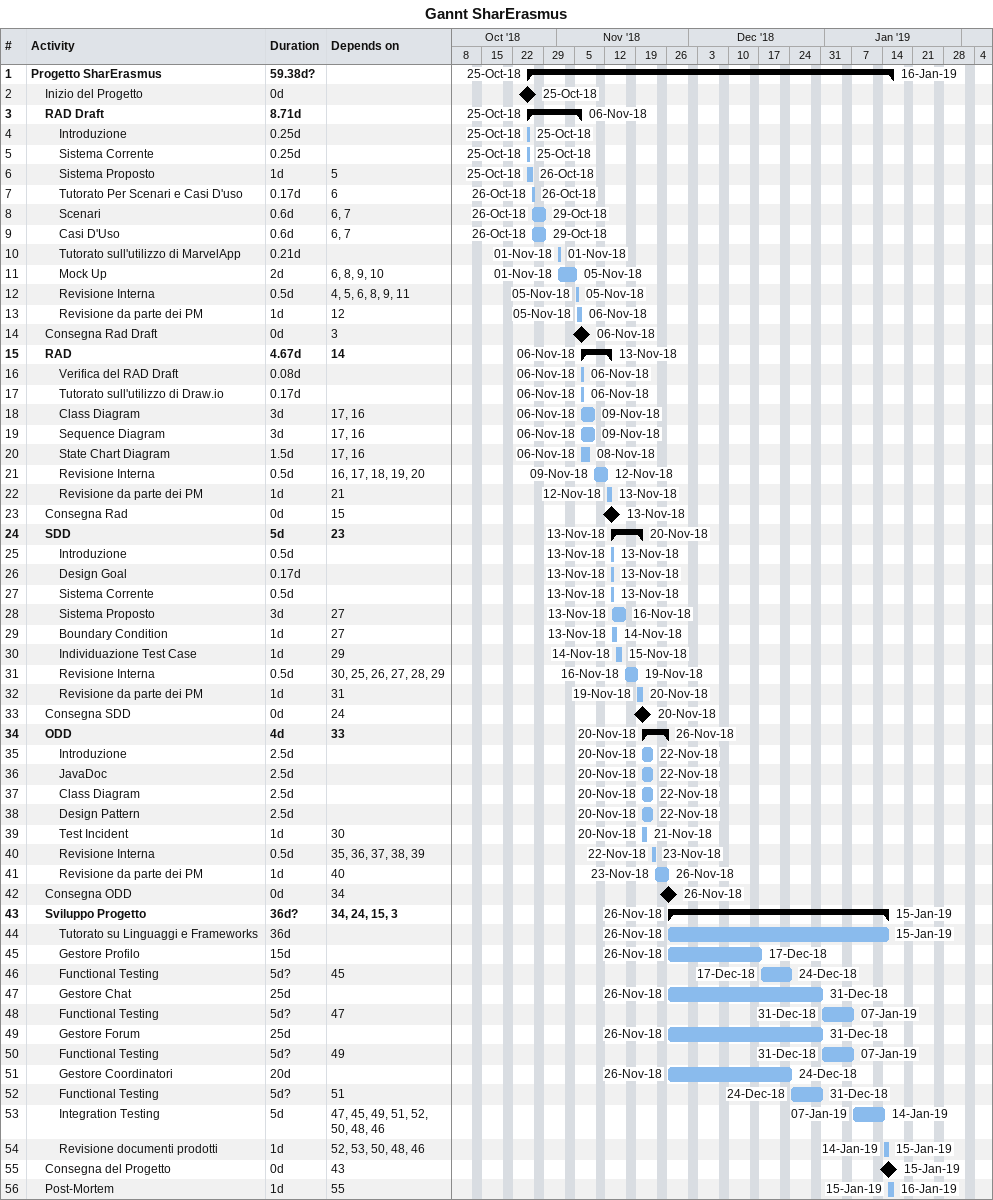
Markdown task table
Gannt SharErasmus

| ID | Level | Task | Duration | Start | Finish | Predecessors |
|---|---|---|---|---|---|---|
| 1 | 1 | **Progetto SharErasmus** | 59.38d? | 2018-10-25 | 2019-01-16 |  |
| 2 | 2 | Inizio del Progetto | 0d | 2018-10-25 | 2018-10-25 |  |
| 3 | 2 | **RAD Draft** | 8.71d | 2018-10-25 | 2018-11-06 |  |
| 4 | 3 | Introduzione | 0.25d | 2018-10-25 | 2018-10-25 |  |
| 5 | 3 | Sistema Corrente | 0.25d | 2018-10-25 | 2018-10-25 |  |
| 6 | 3 | Sistema Proposto | 1d | 2018-10-25 | 2018-10-26 | 5 |
| 7 | 3 | Tutorato Per Scenari e Casi D'uso | 0.17d | 2018-10-26 | 2018-10-26 | 6 |
| 8 | 3 | Scenari | 0.6d | 2018-10-26 | 2018-10-29 | 6, 7 |
| 9 | 3 | Casi D'Uso | 0.6d | 2018-10-26 | 2018-10-29 | 6, 7 |
| 10 | 3 | Tutorato sull'utilizzo di MarvelApp | 0.21d | 2018-11-01 | 2018-11-01 |  |
| 11 | 3 | Mock Up | 2d | 2018-11-01 | 2018-11-05 | 6, 8, 9, 10 |
| 12 | 3 | Revisione Interna | 0.5d | 2018-11-05 | 2018-11-05 | 4, 5, 6, 8, 9, 11 |
| 13 | 3 | Revisione da parte dei PM | 1d | 2018-11-05 | 2018-11-06 | 12 |
| 14 | 2 | Consegna Rad Draft | 0d | 2018-11-06 | 2018-11-06 | 3 |
| 15 | 2 | **RAD** | 4.67d | 2018-11-06 | 2018-11-13 | 14 |
| 16 | 3 | Verifica del RAD Draft | 0.08d | 2018-11-06 | 2018-11-06 |  |
| 17 | 3 | Tutorato sull'utilizzo di Draw.io | 0.17d | 2018-11-06 | 2018-11-06 |  |
| 18 | 3 | Class Diagram | 3d | 2018-11-06 | 2018-11-09 | 17, 16 |
| 19 | 3 | Sequence Diagram | 3d | 2018-11-06 | 2018-11-09 | 17, 16 |
| 20 | 3 | State Chart Diagram | 1.5d | 2018-11-06 | 2018-11-08 | 17, 16 |
| 21 | 3 | Revisione Interna | 0.5d | 2018-11-09 | 2018-11-12 | 16, 17, 18, 19, 20 |
| 22 | 3 | Revisione da parte dei PM | 1d | 2018-11-12 | 2018-11-13 | 21 |
| 23 | 2 | Consegna Rad | 0d | 2018-11-13 | 2018-11-13 | 15 |
| 24 | 2 | **SDD** | 5d | 2018-11-13 | 2018-11-20 | 23 |
| 25 | 3 | Introduzione | 0.5d | 2018-11-13 | 2018-11-13 |  |
| 26 | 3 | Design Goal | 0.17d | 2018-11-13 | 2018-11-13 |  |
| 27 | 3 | Sistema Corrente | 0.5d | 2018-11-13 | 2018-11-13 |  |
| 28 | 3 | Sistema Proposto | 3d | 2018-11-13 | 2018-11-16 | 27 |
| 29 | 3 | Boundary Condition | 1d | 2018-11-13 | 2018-11-14 | 27 |
| 30 | 3 | Individuazione Test Case | 1d | 2018-11-14 | 2018-11-15 | 29 |
| 31 | 3 | Revisione Interna | 0.5d | 2018-11-16 | 2018-11-19 | 30, 25, 26, 27, 28, 29 |
| 32 | 3 | Revisione da parte dei PM | 1d | 2018-11-19 | 2018-11-20 | 31 |
| 33 | 2 | Consegna SDD | 0d | 2018-11-20 | 2018-11-20 | 24 |
| 34 | 2 | **ODD** | 4d | 2018-11-20 | 2018-11-26 | 33 |
| 35 | 3 | Introduzione | 2.5d | 2018-11-20 | 2018-11-22 |  |
| 36 | 3 | JavaDoc | 2.5d | 2018-11-20 | 2018-11-22 |  |
| 37 | 3 | Class Diagram | 2.5d | 2018-11-20 | 2018-11-22 |  |
| 38 | 3 | Design Pattern | 2.5d | 2018-11-20 | 2018-11-22 |  |
| 39 | 3 | Test Incident | 1d | 2018-11-20 | 2018-11-21 | 30 |
| 40 | 3 | Revisione Interna | 0.5d | 2018-11-22 | 2018-11-23 | 35, 36, 37, 38, 39 |
| 41 | 3 | Revisione da parte dei PM | 1d | 2018-11-23 | 2018-11-26 | 40 |
| 42 | 2 | Consegna ODD | 0d | 2018-11-26 | 2018-11-26 | 34 |
| 43 | 2 | **Sviluppo Progetto** | 36d? | 2018-11-26 | 2019-01-15 | 34, 24, 15, 3 |
| 44 | 3 | Tutorato su Linguaggi e Frameworks | 36d | 2018-11-26 | 2019-01-15 |  |
| 45 | 3 | Gestore Profilo | 15d | 2018-11-26 | 2018-12-17 |  |
| 46 | 3 | Functional Testing | 5d? | 2018-12-17 | 2018-12-24 | 45 |
| 47 | 3 | Gestore Chat | 25d | 2018-11-26 | 2018-12-31 |  |
| 48 | 3 | Functional Testing | 5d? | 2018-12-31 | 2019-01-07 | 47 |
| 49 | 3 | Gestore Forum | 25d | 2018-11-26 | 2018-12-31 |  |
| 50 | 3 | Functional Testing | 5d? | 2018-12-31 | 2019-01-07 | 49 |
| 51 | 3 | Gestore Coordinatori | 20d | 2018-11-26 | 2018-12-24 |  |
| 52 | 3 | Functional Testing | 5d? | 2018-12-24 | 2018-12-31 | 51 |
| 53 | 3 | Integration Testing | 5d | 2019-01-07 | 2019-01-14 | 47, 45, 49, 51, 52, 50, 48, 46 |
| 54 | 3 | Revisione documenti prodotti | 1d | 2019-01-14 | 2019-01-15 | 52, 53, 50, 48, 46 |
| 55 | 2 | Consegna del Progetto | 0d | 2019-01-15 | 2019-01-15 | 43 |
| 56 | 2 | Post-Mortem | 1d | 2019-01-15 | 2019-01-16 | 55 |
